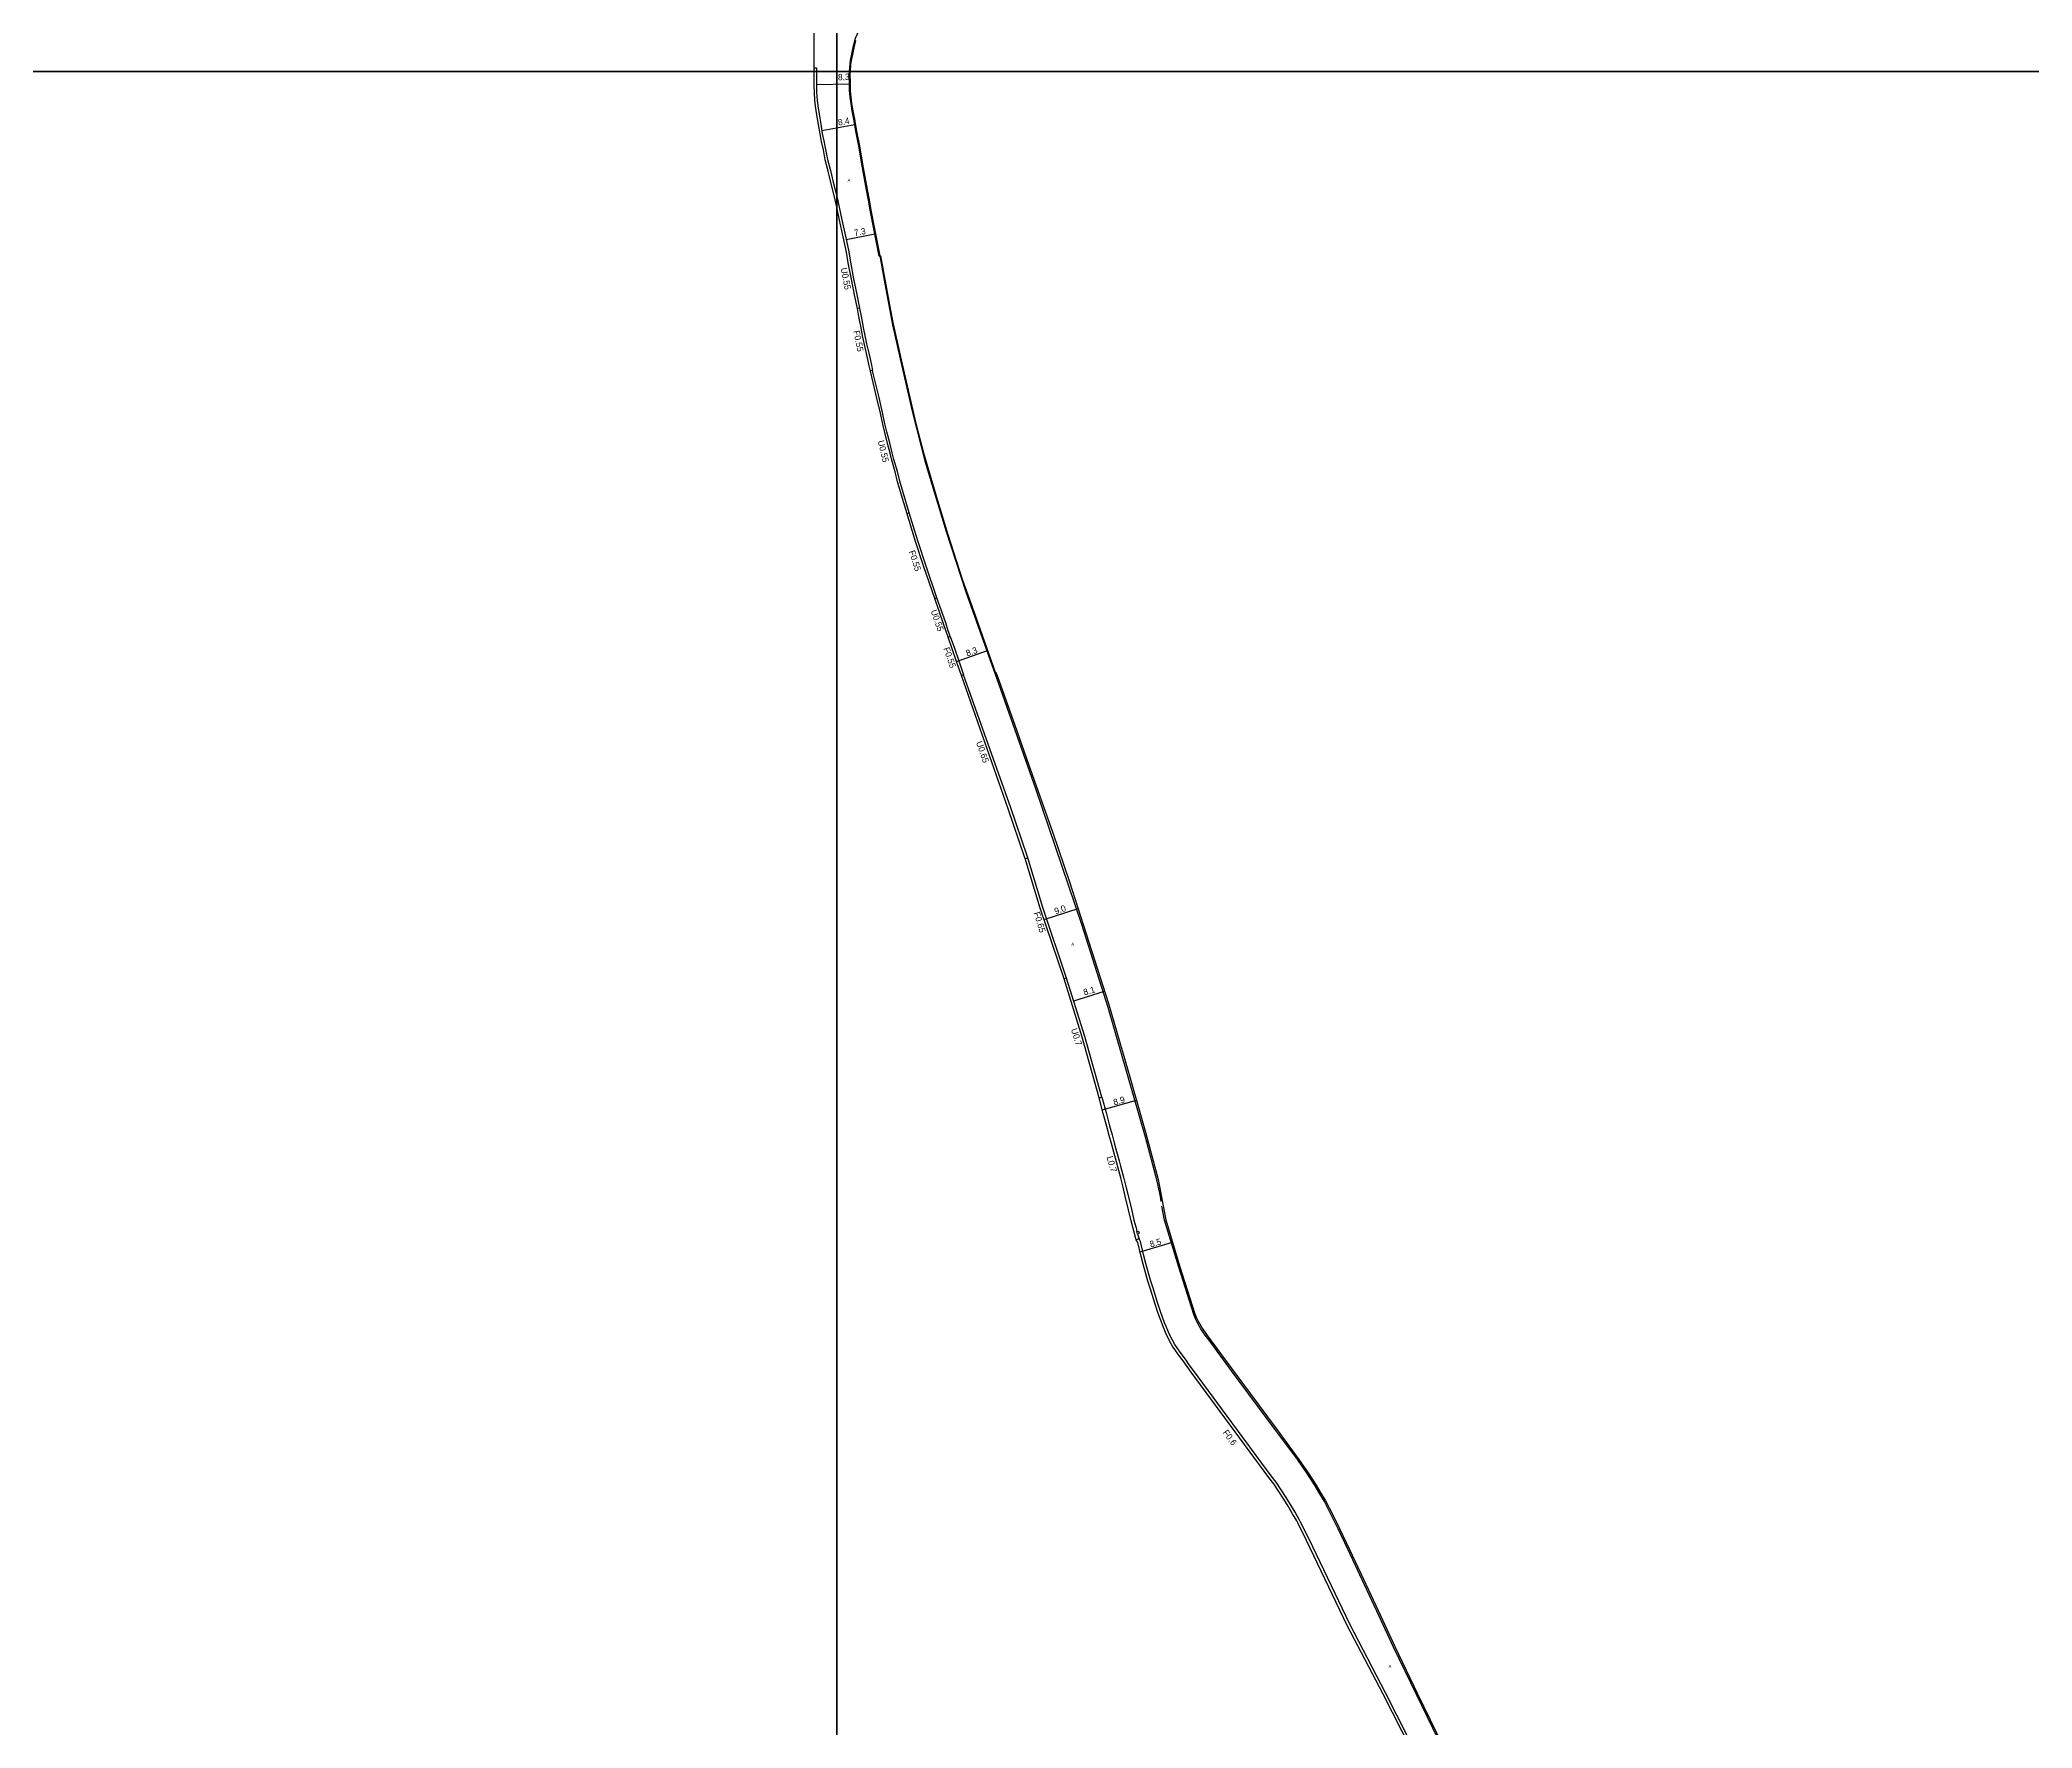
# Model space of a CAD drawing. Header units: metres. Extents: x -16000 to -12000, y -105000 to -102000.
# Drawn here: x -13000 to -12500, y -104216 to -103792 of the extents above; entities that cross this region are included whole.
import ezdxf

# ---------------------------------------------------------------- set-up
doc = ezdxf.new("R2010")
doc.units = ezdxf.units.M
doc.header["$LTSCALE"] = 2.5
for name, color, linetype in [('側溝・桝', 7, 'Continuous'), ('図郭', 7, 'Continuous'), ('幅員', 7, 'Continuous'), ('歩道・分離帯・安全施設', 7, 'Continuous'), ('舗装', 7, 'Continuous'), ('道路', 7, 'Continuous')]:
    doc.layers.add(name, color=color, linetype=linetype)
doc.styles.get("Standard").update_dxf_attribs({"font": ''})
doc.styles.add('YOKO_DECO', font='')
doc.styles.get('Standard').set_extended_font_data('@MS PGothic')
doc.styles.get('YOKO_DECO').set_extended_font_data('MS PGothic')

msp = doc.modelspace()

# ---------------------------------------------------------------- linework, layer by layer
at = {"layer": '側溝・桝'}
for points in [[(-12805.64, -103799.03), (-12805.06, -103799.06), (-12805.06, -103799.44), (-12805.08, -103800)], [(-12805.08, -103800), (-12805.11, -103801.39), (-12805.09, -103803.26), (-12805.05, -103805.19), (-12804.95, -103807.15), (-12804.78, -103808.62), (-12804.44, -103810.71), (-12804.04, -103813.15), (-12803.64, -103815.5), (-12803.24, -103817.38), (-12802.82, -103819.5), (-12802.33, -103822.03), (-12801.61, -103824.85), (-12800.91, -103827.73), (-12800, -103831.26)], [(-12800, -103831.26), (-12800, -103831.27), (-12798.75, -103837.16), (-12797.81, -103841.32), (-12796.99, -103845.21), (-12796.54, -103847.85), (-12795.76, -103851.98), (-12795, -103855.93), (-12794.27, -103859.36), (-12794.83, -103859.48)], [(-12794.27, -103859.36), (-12793.88, -103861.36), (-12793.26, -103864.63), (-12792.95, -103866.21), (-12792.51, -103868.33), (-12791.99, -103870.61), (-12791.64, -103872.08), (-12791.3, -103873.69), (-12791.01, -103875)], [(-12782.35, -103910.87), (-12781.81, -103910.71), (-12784.19, -103902.76), (-12784.76, -103900.32), (-12785.64, -103897.32), (-12786.06, -103895.63), (-12786.71, -103893.19), (-12787.4, -103890.43), (-12787.91, -103888.35), (-12788.51, -103885.58), (-12789.37, -103881.79), (-12791, -103875.07), (-12791.01, -103875), (-12791.57, -103875.12)], [(-12774.89, -103932.01), (-12777.6, -103924.13), (-12779.69, -103917.78), (-12781.81, -103910.71)], [(-12772.04, -103941.94), (-12771.5, -103941.75), (-12771.6, -103941.45), (-12772.01, -103940.33), (-12772.67, -103938.36), (-12774.89, -103932.01), (-12775.43, -103932.21)], [(-12771.5, -103941.75), (-12770.49, -103944.71), (-12769.39, -103947.86), (-12768.19, -103951.38)], [(-12752.69, -103997.48), (-12752.05, -103997.27), (-12752.21, -103996.8), (-12756.34, -103984.77), (-12768.19, -103951.38), (-12768.69, -103951.55)], [(-12742.33, -104027.47), (-12748.25, -104009.78), (-12752.05, -103997.27)], [(-12734.18, -104057.54), (-12733.48, -104057.35), (-12737.71, -104042.09), (-12742.33, -104027.47), (-12742.97, -104027.68)], [(-12733.48, -104057.35), (-12732.43, -104061.23), (-12731.54, -104064.53), (-12730.92, -104066.8), (-12730.38, -104068.78), (-12729.79, -104070.95), (-12729.12, -104073.36), (-12728.76, -104074.66), (-12728.02, -104077.4), (-12727.52, -104079.41), (-12726.88, -104082.07), (-12726.07, -104085.48), (-12725.41, -104088.22), (-12724.9, -104090.15), (-12724.66, -104091.05)], [(-12648.03, -104234.85), (-12662.28, -104206.83), (-12671.28, -104189.62), (-12681.45, -104168.28), (-12683.59, -104164.04), (-12683.96, -104163.33), (-12684.98, -104161.52), (-12686.13, -104159.61), (-12687.24, -104157.84), (-12688.44, -104155.92), (-12689.76, -104154), (-12690.96, -104152.35), (-12710.47, -104125.95), (-12711.52, -104124.55), (-12712.52, -104123.14), (-12713.85, -104121.37), (-12714.4, -104120.53), (-12715.12, -104119.44), (-12715.76, -104118.33), (-12716.39, -104117.11), (-12716.76, -104116.36), (-12716.95, -104115.89), (-12717.35, -104114.9), (-12717.71, -104114.02), (-12718.74, -104111.15), (-12719.52, -104108.85), (-12720.61, -104105.31), (-12721.26, -104103.29), (-12721.78, -104101.51), (-12722.42, -104099.13), (-12723, -104096.84), (-12723.79, -104093.55), (-12724.15, -104092.93), (-12724.84, -104093.12)], [(-12724.5, -104091.62), (-12724.15, -104092.93)]]:
    msp.add_lwpolyline(points, dxfattribs=at)
msp.add_lwpolyline([(-12724.27, -104090.95), (-12724.12, -104091.52), (-12724.5, -104091.62), (-12724.66, -104091.05)], close=True, dxfattribs=at)
at = {"layer": '図郭'}
for points in [[(-13600, -103200), (-12800, -103200), (-12800, -103800), (-13600, -103800)], [(-12800, -103200), (-12000, -103200), (-12000, -103800), (-12800, -103800)], [(-13600, -103800), (-12800, -103800), (-12800, -104400), (-13600, -104400)], [(-12800, -103800), (-12000, -103800), (-12000, -104400), (-12800, -104400)]]:
    msp.add_lwpolyline(points, close=True, dxfattribs=at)
at = {"layer": '幅員'}
for points in [[(-12805.09, -103803.26), (-12796.84, -103803.02)], [(-12803.76, -103814.8), (-12795.48, -103813.3)], [(-12797.64, -103842.12), (-12790.46, -103840.74)], [(-12769.93, -103948.05), (-12762.15, -103945.29)], [(-12747.97, -104012.75), (-12739.44, -104009.99)], [(-12740.53, -104033.18), (-12732.8, -104030.74)], [(-12733.37, -104060.55), (-12724.81, -104058.14)], [(-12723.89, -104096.2), (-12715.74, -104093.73)]]:
    msp.add_lwpolyline(points, dxfattribs=at)
at = {"layer": '歩道・分離帯・安全施設'}
for points in [[(-12796.57, -103800), (-12796.57, -103799.97), (-12796.43, -103798.13), (-12796.28, -103797.19), (-12795.98, -103795.66), (-12795.62, -103794.02), (-12795.23, -103792.22)], [(-12718.62, -104083.54), (-12718.76, -104082.31), (-12719.61, -104078.42), (-12722.56, -104067.43), (-12731.87, -104034.86), (-12738.47, -104014.01), (-12750.07, -103979.95), (-12759.29, -103953.63), (-12767.53, -103930.66), (-12772.5, -103915.51), (-12777.67, -103898.35), (-12781.02, -103885.17), (-12783.58, -103873.89), (-12785.9, -103863.54), (-12788.06, -103852.34), (-12789.14, -103846.26), (-12790.46, -103839.43), (-12791.34, -103834.76), (-12791.81, -103832.21), (-12792.28, -103829.6), (-12793.45, -103823.18), (-12794.25, -103818.65), (-12794.93, -103814.91), (-12795.47, -103811.93), (-12795.87, -103809.8), (-12796.18, -103808), (-12796.38, -103806.4), (-12796.53, -103804.76), (-12796.59, -103802.8), (-12796.6, -103800.67), (-12796.57, -103800)], [(-12643.53, -104229.88), (-12654.54, -104207.23), (-12660.28, -104195.38), (-12663.87, -104187.61), (-12668.12, -104178.46), (-12671.62, -104170.99), (-12674.13, -104165.71), (-12675.73, -104162.5), (-12677.62, -104158.83), (-12679.05, -104156.47), (-12679.98, -104154.9), (-12681.97, -104151.79), (-12684.31, -104148.39), (-12690.06, -104140.63), (-12700.9, -104126.04), (-12706.57, -104118.34), (-12707.54, -104117.04), (-12708.6, -104115.46), (-12708.96, -104114.88), (-12709.63, -104113.67), (-12710.07, -104112.72), (-12710.41, -104111.88), (-12714.18, -104100.04), (-12717.74, -104088.26), (-12718.41, -104084.67)]]:
    msp.add_lwpolyline(points, dxfattribs=at)
at = {"layer": '道路'}
for points in [[(-12796.82, -103800), (-12796.82, -103799.94), (-12796.67, -103798.1), (-12796.53, -103797.14), (-12796.22, -103795.6), (-12795.87, -103793.96), (-12795.48, -103792.16), (-12795.31, -103791.56), (-12783.95, -103766.22), (-12783.55, -103766.9), (-12783.51, -103766.46)], [(-12805.65, -103800), (-12805.64, -103799.43), (-12805.66, -103789.07)], [(-12800, -103834.02), (-12800.56, -103831.39), (-12801.47, -103827.85), (-12802.17, -103824.97), (-12802.89, -103822.16), (-12803.37, -103819.62), (-12803.8, -103817.5), (-12804.2, -103815.61), (-12804.6, -103813.26), (-12805, -103810.82), (-12805.34, -103808.7), (-12805.52, -103807.19), (-12805.63, -103805.21), (-12805.66, -103803.27), (-12805.68, -103801.39), (-12805.65, -103800)], [(-12789.38, -103846.31), (-12790.7, -103839.46), (-12791.59, -103834.79), (-12792.06, -103832.24), (-12792.53, -103829.62), (-12793.7, -103823.21), (-12794.5, -103818.68), (-12795.18, -103814.94), (-12795.72, -103811.95), (-12796.11, -103809.82), (-12796.42, -103808.02), (-12796.63, -103806.41), (-12796.78, -103804.76), (-12796.84, -103802.79), (-12796.85, -103800.65), (-12796.82, -103800)], [(-12648.67, -104235.15), (-12662.91, -104207.16), (-12671.91, -104189.94), (-12682.08, -104168.59), (-12684.22, -104164.37), (-12684.58, -104163.66), (-12685.59, -104161.88), (-12686.73, -104159.98), (-12687.84, -104158.21), (-12689.03, -104156.31), (-12690.34, -104154.4), (-12691.53, -104152.77), (-12711.04, -104126.37), (-12712.09, -104124.97), (-12713.09, -104123.56), (-12714.43, -104121.77), (-12714.99, -104120.92), (-12715.73, -104119.81), (-12716.38, -104118.67), (-12717.02, -104117.43), (-12717.41, -104116.65), (-12717.6, -104116.15), (-12718.01, -104115.17), (-12718.37, -104114.27), (-12719.4, -104111.38), (-12720.2, -104109.07), (-12721.28, -104105.52), (-12721.94, -104103.5), (-12722.46, -104101.7), (-12723.1, -104099.3), (-12723.69, -104097.01), (-12724.46, -104093.81), (-12724.84, -104093.12), (-12725.6, -104090.34), (-12726.11, -104088.4), (-12726.78, -104085.65), (-12727.59, -104082.24), (-12728.23, -104079.58), (-12728.72, -104077.58), (-12729.46, -104074.85), (-12729.82, -104073.55), (-12730.49, -104071.14), (-12731.08, -104068.97), (-12731.62, -104066.99), (-12732.24, -104064.72), (-12733.13, -104061.42), (-12734.18, -104057.54), (-12738.4, -104042.3), (-12742.97, -104027.68), (-12748.92, -104009.92), (-12752.69, -103997.48), (-12752.85, -103997.01), (-12756.98, -103984.99), (-12768.69, -103951.55), (-12769.93, -103948.05), (-12771.04, -103944.87), (-12772.04, -103941.94), (-12772.14, -103941.64), (-12772.55, -103940.52), (-12773.21, -103938.55), (-12775.43, -103932.21), (-12778.14, -103924.31), (-12780.23, -103917.95), (-12784.74, -103902.9), (-12785.31, -103900.46), (-12786.19, -103897.47), (-12786.62, -103895.78), (-12787.26, -103893.34), (-12787.95, -103890.57), (-12788.46, -103888.48), (-12789.06, -103885.71), (-12789.93, -103881.92), (-12791.55, -103875.19), (-12791.86, -103873.8), (-12792.2, -103872.21), (-12792.55, -103870.74), (-12793.07, -103868.45), (-12793.51, -103866.32), (-12793.82, -103864.74), (-12794.44, -103861.47), (-12794.83, -103859.48), (-12795.56, -103856.04), (-12796.33, -103852.09), (-12797.1, -103847.95), (-12797.56, -103845.32), (-12798.37, -103841.44), (-12799.31, -103837.28), (-12800, -103834.02)], [(-12789.38, -103846.31), (-12789.03, -103846.24), (-12786.78, -103858.51), (-12785.89, -103862.95), (-12783.87, -103872.29), (-12780.15, -103888.32), (-12778.21, -103895.67), (-12774.74, -103907.63), (-12772.13, -103916.17), (-12768.49, -103927.37), (-12765.64, -103935.45), (-12760.22, -103950.74), (-12760.05, -103950.67), (-12759.3, -103952.71), (-12755.32, -103964.03), (-12751.86, -103973.77), (-12745.81, -103991.05), (-12741.6, -104003.32), (-12735.28, -104022.87), (-12731.82, -104033.85), (-12726.86, -104050.85), (-12722.55, -104066.16), (-12719.33, -104078.04), (-12717.43, -104088.11), (-12713.88, -104099.9), (-12710.1, -104111.74), (-12709.77, -104112.58), (-12709.33, -104113.53), (-12708.65, -104114.74), (-12708.29, -104115.32), (-12707.24, -104116.9), (-12706.27, -104118.2), (-12700.59, -104125.9), (-12689.75, -104140.49), (-12684, -104148.25), (-12681.67, -104151.65), (-12679.67, -104154.76), (-12678.75, -104156.33), (-12677.32, -104158.69), (-12675.43, -104162.35), (-12673.83, -104165.57), (-12671.32, -104170.85), (-12667.81, -104178.32), (-12663.57, -104187.47), (-12659.97, -104195.24), (-12654.23, -104207.09), (-12643.22, -104229.74)]]:
    msp.add_lwpolyline(points, dxfattribs=at)

# ---------------------------------------------------------------- texts
at = {"layer": '側溝・桝'}
for s, rotation, p in [('U0.55', 281, (-12799.03, -103849.36)), ('F0.55', 281, (-12795.84, -103865.12)), ('U0.55', 283.3469, (-12789.72, -103892.73)), ('F0.55', 288, (-12781.95, -103920.43)), ('U0.55', 289, (-12776.44, -103935.34)), ('F0.55', 289, (-12773.27, -103944.76)), ('U0.65', 289, (-12765.07, -103968.33)), ('F0.65', 287, (-12750.62, -104011.12)), ('U0.7', 287, (-12741.23, -104040.35)), ('L0.7', 286, (-12732.31, -104072.41)), ('F0.6', 306, (-12703.23, -104141.55))]:
    msp.add_text(s, height=1.6, rotation=rotation, dxfattribs=at).set_placement(p)
at = {"layer": '幅員'}
for s, rotation, p in [('8.3', 2, (-12799.67, -103802.2)), ('8.4', 10, (-12799.56, -103813.55)), ('7.3', 11, (-12795.49, -103841.29)), ('8.3', 20, (-12767.26, -103946.79)), ('9.0', 18, (-12745.1, -104011.51)), ('8.1', 17, (-12737.82, -104031.86)), ('8.9', 16, (-12730.33, -104059.46)), ('8.5', 17, (-12721.17, -104095.12))]:
    msp.add_text(s, height=1.6, rotation=rotation, dxfattribs=at).set_placement(p)
at = {"layer": '舗装', "style": 'YOKO_DECO'}
for p in [(-12797.3, -103827.63, 96.85), (-12741.14, -104019.33, 95.15), (-12661.52, -104200.57, 95.82)]:
    msp.add_text('A', height=0.75, dxfattribs=at).set_placement(p)

doc.saveas('drawing.dxf')
